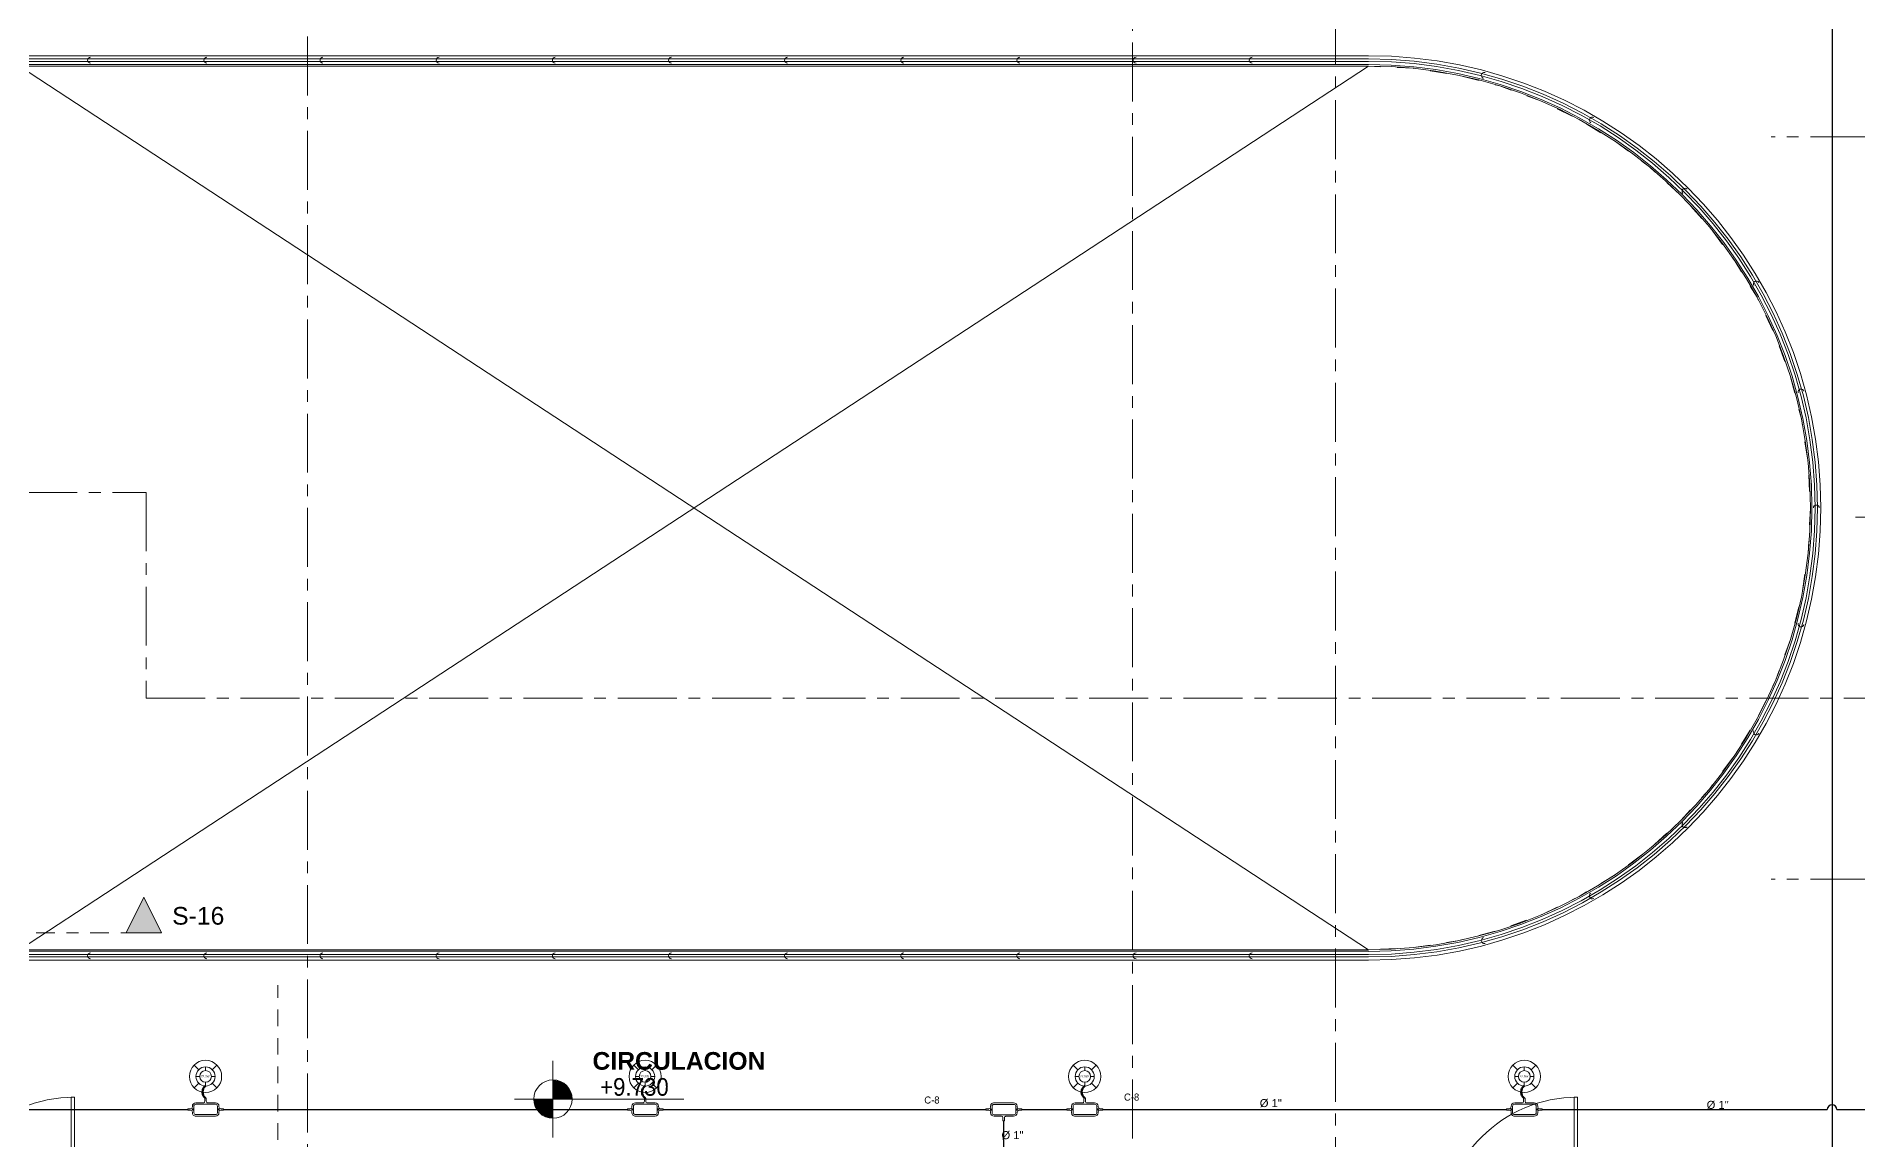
# Model space of a CAD drawing. Header units: inches. Extents: x -38 to 5698, y -33 to 92.
# Drawn here: x 213.02 to 228.47, y 18.19 to 27.55 of the extents above; entities that cross this region are included whole.
import ezdxf
from ezdxf.lldxf.tags import DXFTag

# ---------------------------------------------------------------- set-up
doc = ezdxf.new("R2010")
doc.units = ezdxf.units.IN
doc.header["$MEASUREMENT"] = 0
for name, pattern in [('CONTINUA', [0]), ('Hidden Line', [0.195611, 0.141111, -0.0545]), ('Punto & Raya', [0.65, 0.5, -0.075, 0, -0.075]), ('Punto & Rayas', [0.335139, 0.15875, -0.088194, 0, -0.088194]), ('Rayas', [0.282222, 0.141111, -0.141111])]:
    doc.linetypes.add(name, pattern=pattern)
for name, color, linetype, lineweight in [('00 IE CKTO ILUMINACION', 3, 'Continuous', 50), ('01 IE LUM LED EMP DN570B', 3, 'Continuous', 13), ('ALUMBRADO_CONDUIT', 30, 'CONDUIT1', 30), ('Bancas', 1, 'Continuous', 13), ('CABLEADO EXT.', 3, 'PVCSUBT', 30), ('Simb_Alumbrado', 140, 'CONTINUA', 30)]:
    doc.layers.add(name, color=color, linetype=linetype, lineweight=lineweight)
for name, color, linetype in [('02 _ ARQ _ ALB _ Ejes Generales', 7, 'Continuous'), ('02 _ ARQ _ ALB _ Muros Interiores', 7, 'Continuous'), ('02 _ ARQ _ ZON _ Espacio.3D', 7, 'Continuous'), ('08 _ STR _ EXT _ 07 Losa Aligerada', 7, 'Continuous'), ('1TEXT', 8, 'Continuous'), ('Dibujo 2D - General', 7, 'Continuous'), ('Interior - Escaleras & Barandillas', 7, 'Continuous'), ('Marcador - Secciones', 251, 'Continuous'), ('Notas - Textos', 7, 'Continuous')]:
    doc.layers.add(name, color=color, linetype=linetype)
doc.styles.add('Arial', font='arial.ttf')
doc.styles.add('Estilo_Generado_1', font='swisseb.ttf')
doc.styles.add('Estilo_Generado_3', font='arial.ttf')
doc.styles.add('Estilo_Generado_4', font='swisse.ttf')
doc.styles.add('{18b73a54-fa43-428c-adcb-c1c7bbdf2c84}', font='Simplex.shx')
tags = doc.linetypes.add('CONDUIT1', pattern='A,1,-0.19772,["con",{18b73a54-fa43-428c-adcb-c1c7bbdf2c84},S=0.2,R=0,X=0,Y=-0.065594],-0.593642', length=1.791362).pattern_tags.tags
tags[6] = DXFTag(74, 10)
tags = doc.linetypes.add('PVCSUBT', pattern='A,0.6,-0.3,0.6,-0.075691,["PVC",Standard,S=0.2,R=0,X=0,Y=-0.093724],-0.621005', length=2.196696).pattern_tags.tags
tags[10] = DXFTag(74, 10)

# ---------------------------------------------------------------- blocks, each defined once
blk = doc.blocks.new('LUMINARIA 2')
at = {"layer": '01 IE LUM LED EMP DN570B'}
for p, q in [((-0.094, 0.094), (-0.159, 0.158)), ((0.094, 0.094), (0.159, 0.158)), ((-0.094, -0.094), (-0.159, -0.158)), ((0.094, -0.094), (0.159, -0.158))]:
    blk.add_line(p, q, dxfattribs=at)
at = {"layer": '01 IE LUM LED EMP DN570B', "ltscale": 0.4}
for p, q in [((-0.081, 0), (-0.133, 0)), ((0, 0.081), (0, 0.133)), ((0.081, 0), (0.133, 0)), ((0, -0.081), (0, -0.133))]:
    blk.add_line(p, q, dxfattribs=at)
at = {"layer": '01 IE LUM LED EMP DN570B'}
for radius in [0.224, 0.133]:
    blk.add_circle((0, 0), radius, dxfattribs=at)
at = {"layer": '01 IE LUM LED EMP DN570B', "ltscale": 0.4}
blk.add_circle((0, 0), 0.0813, dxfattribs=at)
at = {"layer": '01 IE LUM LED EMP DN570B', "color": 8, "linetype": 'ByBlock', "lineweight": 80, "insert": (-0.065, 0.016), "char_height": 0.03, "width": 0.17858, "attachment_point": 1}
blk.add_mtext('{\\C3;22.5W}', dxfattribs=at)
blk = doc.blocks.new('oval t')
at = {"layer": 'Simb_Alumbrado', "lineweight": 13}
blk.add_lwpolyline([(0.014, 0.01, -0.414214), (0.004, 0.02), (0.004, 0.042), (-0.006, 0.042), (-0.006, 0.02, -0.414214), (-0.016, 0.01), (-0.066, 0.01, 0.414214), (-0.09, -0.014), (-0.09, -0.018, -0.414214), (-0.102, -0.03), (-0.121, -0.03), (-0.121, -0.04), (-0.102, -0.04, -0.451917), (-0.09, -0.054, 0.451917), (-0.066, -0.081), (0.066, -0.081, 0.414214), (0.09, -0.057), (0.09, -0.051, -0.398753), (0.102, -0.04), (0.121, -0.04), (0.121, -0.03), (0.102, -0.03, -0.368669), (0.09, -0.018), (0.09, -0.014, 0.414214), (0.066, 0.01), (0.014, 0.01)], format="xyb", dxfattribs=at)
blk.add_lwpolyline([(-0.066, 0), (0.066, 0, -0.414214), (0.08, -0.014), (0.08, -0.057, -0.414214), (0.066, -0.07), (-0.066, -0.07, -0.414214), (-0.08, -0.057), (-0.08, -0.014, -0.414214)], format="xyb", close=True, dxfattribs=at)
for points in [[(-0.091, -0.035), (-0.083, -0.035)], [(-0.087, -0.031), (-0.087, -0.039)], [(0.084, -0.035), (0.092, -0.035)], [(0.088, -0.031), (0.088, -0.039)]]:
    blk.add_lwpolyline(points, dxfattribs=at)
for centre in [(-0.087, -0.035), (0.088, -0.035)]:
    blk.add_circle(centre, 0.00419, dxfattribs=at)

msp = doc.modelspace()

# ---------------------------------------------------------------- hatches: boundary and pattern name
at = {"linetype": 'Continuous', "lineweight": 13, "true_color": 0x636466}
for points in [[(217.403, 18.534), (217.565, 18.534), (217.553, 18.596), (217.518, 18.649), (217.465, 18.684), (217.403, 18.697)], [(217.403, 18.534), (217.24, 18.534), (217.252, 18.472), (217.288, 18.419), (217.34, 18.384), (217.403, 18.372)]]:
    msp.add_hatch(color=251, dxfattribs=at).paths.add_polyline_path(points)
at = {"layer": 'Marcador - Secciones', "linetype": 'Continuous', "lineweight": 20}
msp.add_hatch(color=152, dxfattribs=at).paths.add_polyline_path([(214.083, 19.946), (213.933, 20.246), (213.783, 19.946)])

# ---------------------------------------------------------------- linework, layer by layer
at = {"color": 251, "linetype": 'Continuous', "lineweight": 13, "true_color": 0x636466}
for p, q in [((228.453, 23.473), (229.888, 23.473)), ((217.403, 18.209), (217.403, 18.859)), ((217.078, 18.534), (218.512, 18.534))]:
    msp.add_line(p, q, dxfattribs=at)
msp.add_circle((217.403, 18.534), 0.163, dxfattribs=at)
at = {"layer": '02 _ ARQ _ ALB _ Ejes Generales', "color": 251, "linetype": 'Punto & Raya', "lineweight": 13}
for p, q in [((222.32, 45.9), (222.32, 2.05)), ((215.32, 3.05), (215.32, 44.9)), ((240.57, 26.7), (227.738, 26.7)), ((240.57, 20.4), (227.738, 20.4))]:
    msp.add_line(p, q, dxfattribs=at)
at = {"layer": '02 _ ARQ _ ALB _ Muros Interiores', "color": 165, "linetype": 'Continuous', "lineweight": 15}
for p, q in [((213.315, 17.4), (213.315, 18.55)), ((213.315, 18.55), (213.345, 18.55)), ((213.345, 18.55), (213.345, 17.4)), ((226.065, 17.4), (226.065, 18.55)), ((226.065, 18.55), (226.095, 18.55)), ((226.095, 18.55), (226.095, 17.4))]:
    msp.add_line(p, q, dxfattribs=at)
at = {"layer": '02 _ ARQ _ ALB _ Muros Interiores', "color": 175, "linetype": 'Continuous', "lineweight": 15}
for centre in [(213.345, 17.4), (226.095, 17.4)]:
    msp.add_arc(centre, 1.15, 90, 180, dxfattribs=at)
at = {"layer": '02 _ ARQ _ ZON _ Espacio.3D', "color": 254, "linetype": 'Continuous', "lineweight": 0, "flags": 128}
msp.add_lwpolyline([(208.07, 22.25), (208.07, 22.7), (208.57, 22.7), (208.57, 24.4), (208.07, 24.4), (208.07, 24.85), (208.57, 24.85), (208.57, 26.75, -0.137976), (210.525, 27.3), (224.32, 27.3, -1), (224.32, 19.8), (210.525, 19.8, -0.137981), (208.57, 20.35), (208.57, 22.25)], format="xyb", close=True, dxfattribs=at)
at = {"layer": '08 _ STR _ EXT _ 07 Losa Aligerada', "color": 254, "linetype": 'Rayas', "lineweight": 18, "flags": 128}
msp.add_lwpolyline([(210.525, 19.8, -0.137981), (208.57, 20.35), (208.57, 22.35), (208.57, 22.6), (208.57, 24.5), (208.57, 24.75), (208.57, 26.75, -0.137981), (210.525, 27.3), (224.32, 27.3, -1), (224.32, 19.8)], format="xyb", close=True, dxfattribs=at)
at = {"layer": '08 _ STR _ EXT _ 07 Losa Aligerada', "color": 254, "linetype": 'Continuous', "lineweight": 18, "flags": 128}
msp.add_lwpolyline([(208.57, 20.35), (208.57, 22.35), (208.57, 22.6), (208.57, 24.5), (208.57, 24.75), (208.57, 26.75, -0.137981), (210.525, 27.3), (224.32, 27.3, -1), (224.32, 19.8), (210.525, 19.8, -0.137981)], format="xyb", close=True, dxfattribs=at)
at = {"layer": 'ALUMBRADO_CONDUIT', "color": 30, "lineweight": 30, "ltscale": 0.4, "true_color": 0xf26722}
for p, q in [((228.254, 29.274, 0), (228.254, 17.602, 0)), ((210.881, 18.445, 0), (214.305, 18.445, 0)), ((214.61, 18.445, 0), (218.034, 18.445, 0)), ((218.338, 18.445, 0), (221.076, 18.445, 0)), ((221.38, 18.445, 0), (221.763, 18.445, 0)), ((222.067, 18.445, 0), (225.491, 18.445, 0)), ((225.796, 18.445, 0), (228.213, 18.445, 0)), ((228.295, 18.445, 0), (228.939, 18.445)), ((221.227, 17.612), (221.227, 18.349, 0))]:
    msp.add_line(p, q, dxfattribs=at)
msp.add_arc((228.254, 18.445, 0), 0.041, 360, 180, dxfattribs=at)
at = {"layer": 'CABLEADO EXT.', "color": 3, "lineweight": 80}
for centre in [(214.494, 18.594), (218.223, 18.594), (221.952, 18.594), (225.68, 18.594)]:
    msp.add_arc(centre, 0.0641, 126.0183, 233.9817, dxfattribs=at)
at = {"layer": 'Dibujo 2D - General', "color": 252, "linetype": 'Continuous', "lineweight": 13}
for p, q in [((224.32, 27.3), (212.879, 19.8)), ((224.32, 19.8), (212.879, 27.3))]:
    msp.add_line(p, q, dxfattribs=at)
at = {"layer": 'Dibujo 2D - General', "color": 252, "linetype": 'Hidden Line', "lineweight": 13}
msp.add_line((215.07, 16.5), (215.07, 19.5), dxfattribs=at)
at = {"layer": 'Interior - Escaleras & Barandillas', "color": 161, "linetype": 'Continuous', "lineweight": 13}
for p, q in [((224.32, 27.388), (210.525, 27.388)), ((224.32, 27.36), (210.525, 27.36)), ((210.525, 27.34), (224.32, 27.34)), ((210.525, 27.313), (224.32, 27.313)), ((224.32, 19.788), (210.525, 19.788)), ((224.32, 19.76), (210.525, 19.76)), ((210.525, 19.74), (224.32, 19.74)), ((210.525, 19.713), (224.32, 19.713))]:
    msp.add_line(p, q, dxfattribs=at)
at = {"layer": 'Interior - Escaleras & Barandillas', "color": 161, "linetype": 'Continuous', "lineweight": 13, "flags": 128}
for points in [[(213.481, 27.375, 1), (213.481, 27.325)], [(214.467, 27.375, 1), (214.467, 27.325)], [(215.452, 27.375, 1), (215.452, 27.325)], [(216.437, 27.375, 1), (216.437, 27.325)], [(217.423, 27.375, 1), (217.423, 27.325)], [(218.408, 27.375, 1), (218.408, 27.325)], [(219.393, 27.375, 1), (219.393, 27.325)], [(220.379, 27.375, 1), (220.379, 27.325)], [(221.364, 27.375, 1), (221.364, 27.325)], [(222.349, 27.375, 1), (222.349, 27.325)], [(223.335, 27.375, 1), (223.335, 27.325)], [(225.31, 27.245, 1), (225.297, 27.196)], [(226.232, 26.863, 1), (226.207, 26.819)], [(227.025, 26.255, 1), (226.989, 26.219)], [(227.633, 25.463, 1), (227.589, 25.438)], [(228.015, 24.54, 1), (227.966, 24.527)], [(228.145, 23.55, 1), (228.095, 23.55)], [(227.966, 22.573, 1), (228.015, 22.56, 1)], [(227.589, 21.663, 1), (227.633, 21.638, 1)], [(226.989, 20.881, 1), (227.025, 20.845, 1)], [(226.207, 20.281, 1), (226.232, 20.237, 1)], [(213.481, 19.775, 1), (213.481, 19.725, 1)], [(214.467, 19.775, 1), (214.467, 19.725, 1)], [(215.452, 19.775, 1), (215.452, 19.725, 1)], [(216.437, 19.775, 1), (216.437, 19.725, 1)], [(217.423, 19.775, 1), (217.423, 19.725, 1)], [(218.408, 19.775, 1), (218.408, 19.725, 1)], [(219.393, 19.775, 1), (219.393, 19.725, 1)], [(220.379, 19.775, 1), (220.379, 19.725, 1)], [(221.364, 19.775, 1), (221.364, 19.725, 1)], [(222.349, 19.775, 1), (222.349, 19.725, 1)], [(223.335, 19.775, 1), (223.335, 19.725, 1)], [(225.297, 19.904, 1), (225.31, 19.855, 1)]]:
    msp.add_lwpolyline(points, format="xyb", dxfattribs=at)
at = {"layer": 'Interior - Escaleras & Barandillas', "color": 161, "linetype": 'Continuous', "lineweight": 13}
for radius in [3.838, 3.81, 3.79, 3.763]:
    msp.add_arc((224.32, 23.55), radius, 270, 90, dxfattribs=at)
at = {"layer": 'Marcador - Secciones', "color": 251, "linetype": 'Punto & Raya', "lineweight": 13}
for p, q in [((224.042, 46.211), (224.042, 0.888)), ((189.667, 23.682), (213.953, 23.682)), ((213.953, 23.682), (213.953, 21.937)), ((213.953, 21.937), (241.707, 21.937))]:
    msp.add_line(p, q, dxfattribs=at)
at = {"layer": 'Marcador - Secciones', "color": 251, "linetype": 'Punto & Rayas', "lineweight": 13}
msp.add_line((207.514, 19.946), (213.783, 19.946), dxfattribs=at)
at = {"layer": 'Marcador - Secciones', "color": 152, "linetype": 'Continuous', "lineweight": 20, "flags": 128}
msp.add_lwpolyline([(214.083, 19.946), (213.783, 19.946), (213.933, 20.246)], close=True, dxfattribs=at)

# ---------------------------------------------------------------- block references
at = {"layer": '01 IE LUM LED EMP DN570B', "xscale": 0.6105334384153049, "yscale": 0.6105334384153049, "zscale": 0.6105334384153049}
for p in [(214.456, 18.726), (218.185, 18.726), (221.914, 18.726), (225.643, 18.726)]:
    msp.add_blockref('LUMINARIA 2', p, dxfattribs=at)
at = {"layer": 'Bancas', "color": 252, "true_color": 0x939598, "xscale": 1.253906979044094, "yscale": 1.253906979044094, "zscale": 1.253906979044094}
for p in [(214.457, 18.49), (218.186, 18.49), (221.915, 18.49), (225.644, 18.49)]:
    msp.add_blockref('oval t', p, dxfattribs=at)
at = {"layer": 'Bancas', "color": 252, "true_color": 0x939598, "xscale": -1.253906979044094, "yscale": 1.253906979044094, "zscale": 1.253906979044094, "rotation": 180}
msp.add_blockref('oval t', (221.228, 18.401, 0), dxfattribs=at)

# ---------------------------------------------------------------- texts
at = {"color": 251, "lineweight": 13, "true_color": 0x636466, "insert": (217.803, 18.56), "char_height": 0.15, "attachment_point": 7, "style": 'Estilo_Generado_4'}
msp.add_mtext('\\A1;{\\W0.900000x;\\pql;\\fSwis721 Ex BT|b0|i0|c0|p34;+9.730}', dxfattribs=at)
at = {"layer": '00 IE CKTO ILUMINACION', "color": 3, "linetype": 'CONTINUA', "lineweight": 15}
for p in [(220.553, 18.496), (222.247, 18.521)]:
    msp.add_text('C-8', height=0.06, dxfattribs=at).set_placement(p)
at = {"layer": '1TEXT', "color": 50, "linetype": 'Continuous', "style": 'Arial'}
for p in [(223.399, 18.466, 0), (227.19, 18.451, 0), (221.208, 18.194, 0)]:
    msp.add_text('%%C 1"', height=0.0679, rotation=0, dxfattribs=at).set_placement(p)
at = {"layer": 'Marcador - Secciones', "color": 152, "lineweight": 20, "insert": (214.173, 20.012), "char_height": 0.15, "attachment_point": 7, "style": 'Estilo_Generado_3'}
msp.add_mtext('\\A1;{\\pql;\\pt0;\\fArial|b0|i0|c0|p34;S-16}', dxfattribs=at)
at = {"layer": 'Notas - Textos', "color": 251, "linetype": 'Continuous', "lineweight": 13, "insert": (218.472, 18.933), "char_height": 0.15, "attachment_point": 2, "style": 'Estilo_Generado_1'}
msp.add_mtext('\\A1;{\\pqc;\\fSwis721 Ex BT|b1|i0|c0|p34;CIRCULACION}', dxfattribs=at)

doc.saveas('drawing.dxf')
